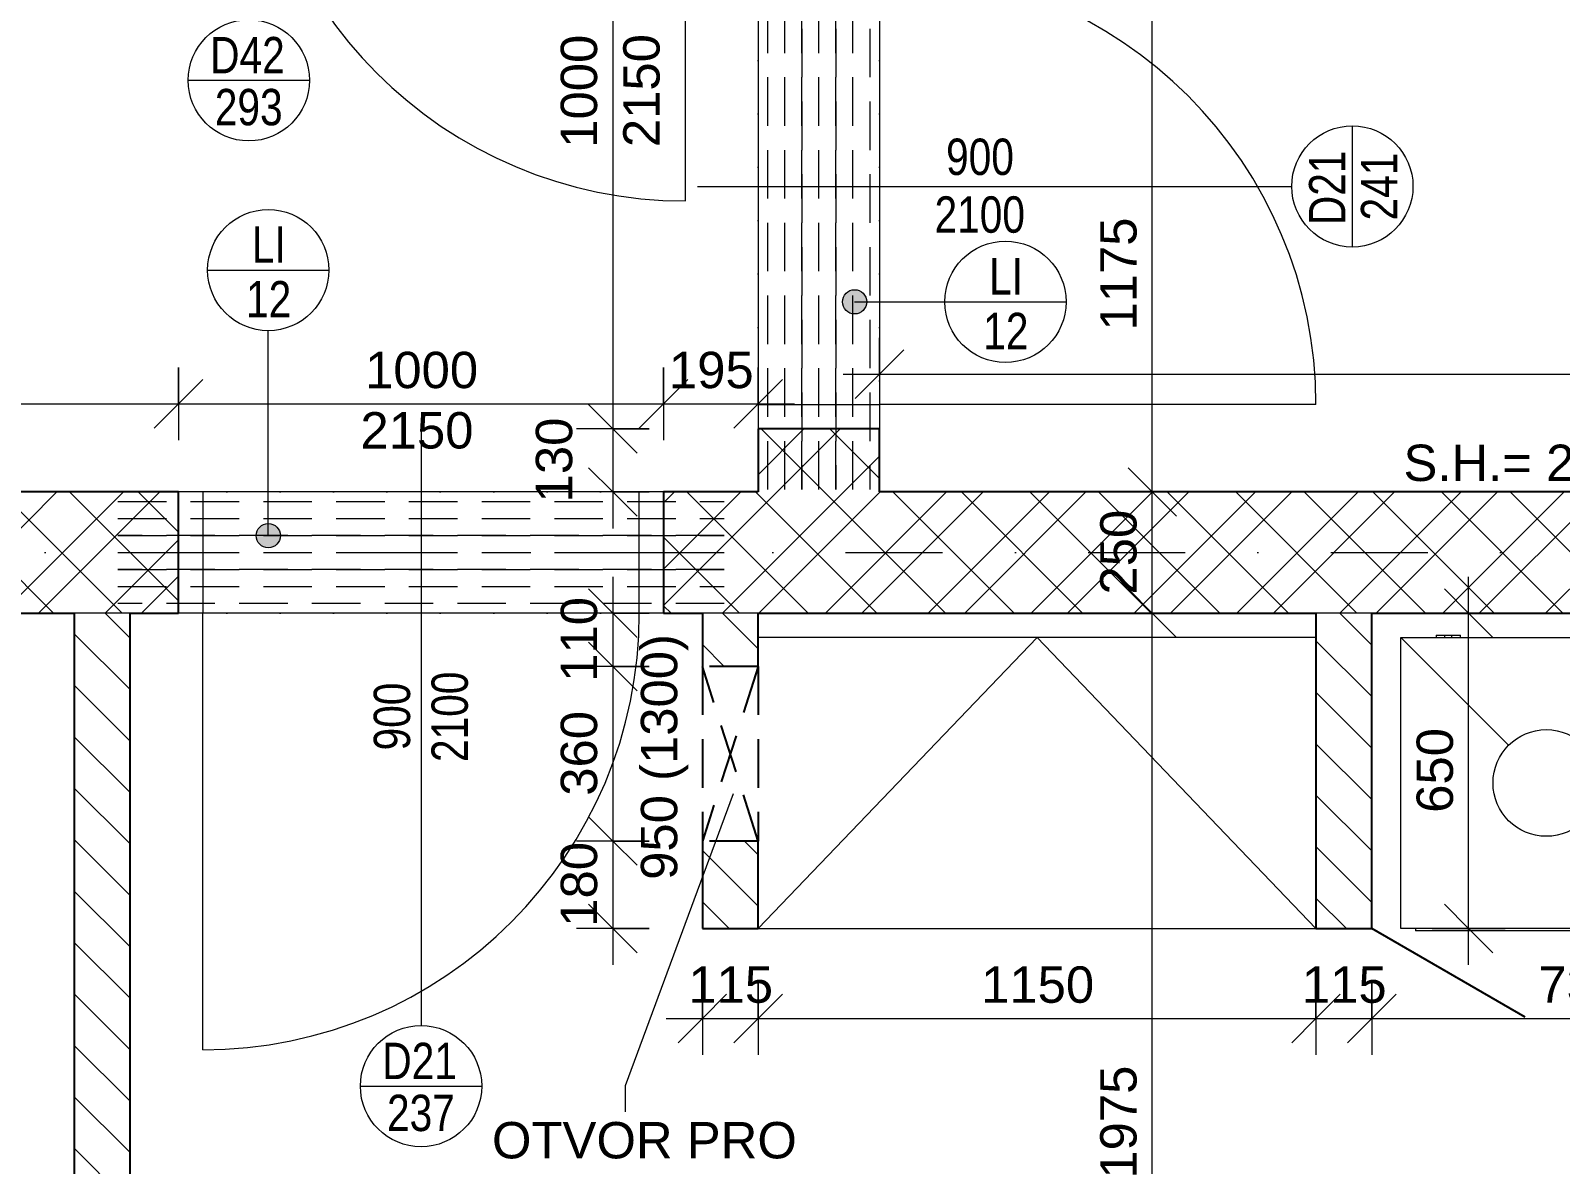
# Model space of a CAD drawing. Header units: millimetres. Extents: x -7705 to 38927, y -2985 to 72287.
# Drawn here: x 10718 to 13872, y 62768 to 65106 of the extents above; entities that cross this region are included whole.
import ezdxf

# ---------------------------------------------------------------- set-up
doc = ezdxf.new("R2010")
doc.units = ezdxf.units.MM
for name, pattern in [('HA_Dash_3mm-S1mm', [150, 100, -50]), ('HA_DashDot_10mm-S3mm', [500, 200, -150, 0, -150]), ('HA_DashDot_2_2mm-S0_6mm', [110, 50, -30, 0, -30])]:
    doc.linetypes.add(name, pattern=pattern)
for name, color, linetype, lineweight in [('A-____-____-DIMS', 9, 'Continuous', 5), ('A-____-____-DIMS-50', 9, 'Continuous', 5), ('A-____-____-IDEN', 9, 'Continuous', 9), ('A-DETL-____-OTLN', 9, 'Continuous', 25), ('A-DOOR-____-IDEN', 9, 'Continuous', 9), ('A-DOOR-____-MCUT', 9, 'HA_DashDot_2_2mm-S0_6mm', 9), ('A-DOOR-____-OTLN', 9, 'Continuous', 9), ('A-DOOR-FRAM-MCUT', 9, 'Continuous', 9), ('A-GENM-____-HDLN', 9, 'HA_Dash_3mm-S1mm', 9), ('A-GENM-____-IDEN', 9, 'Continuous', 9), ('A-GENM-____-MCUT', 9, 'Continuous', 25), ('A-GENM-____-OTLN', 9, 'Continuous', 9), ('A-WALL-____-MCUT', 9, 'Continuous', 25), ('A-WALL-____-PATT', 9, 'Continuous', 25), ('E-ELEC-FIXT-OTLN', 9, 'Continuous', 9), ('G-____-____-TEXT', 9, 'Continuous', 5), ('I-FURN-____-OTLN', 9, 'Continuous', 9), ('I-WALL-____-MCUT', 9, 'Continuous', 25), ('S-GRID-____-OTLN', 9, 'Continuous', 5)]:
    doc.layers.add(name, color=color, linetype=linetype, lineweight=lineweight)
doc.styles.add('Arial_1', font='arial.ttf', dxfattribs={"height": 75})
doc.styles.add('Arial_2', font='arial.ttf', dxfattribs={"width": 0.8, "height": 75})
doc.dimstyles.new('Inner_Dimensions', dxfattribs={"dimscale": 304.8, "dimtxt": 76.519455, "dimasz": 0.328084, "dimexe": 0.246063, "dimexo": 0.0625, "dimgap": 0.032808, "dimtad": 1, "dimdec": 0, "dimzin": 0, "dimdsep": 46, "dimtxsty": 'Arial_1', "dimblk1": 'OBLIQUE', "dimblk2": 'OBLIQUE', "dimsah": 1, "dimcen": 0.09, "dimdle": 0.246063, "dimazin": 0, "dimtfac": 1, "dimtdec": 4, "dimtix": 1, "dimtmove": 0, "dimatfit": 3, "dimfxl": 0.246063, "dimfxlon": 1, "dimtvp": 1, "dimtolj": 1, "dimtzin": 0, "dimlwd": 9, "dimlwe": 9, "dimarcsym": 2})
doc.dimstyles.new('Inner_Dimensions_1', dxfattribs={"dimscale": 304.8, "dimtxt": 76.519455, "dimasz": 0.328084, "dimexe": 0.246063, "dimexo": 0.0625, "dimgap": 0.032808, "dimtad": 1, "dimdec": 0, "dimzin": 0, "dimdsep": 46, "dimtxsty": 'Arial_1', "dimblk1": 'OBLIQUE', "dimblk2": 'OBLIQUE', "dimsah": 1, "dimcen": 0.09, "dimdle": 0.246063, "dimazin": 0, "dimtfac": 1, "dimtdec": 4, "dimtix": 1, "dimtmove": 2, "dimatfit": 3, "dimfxl": 0.246063, "dimfxlon": 1, "dimtvp": 1, "dimtolj": 1, "dimtzin": 0, "dimlwd": 9, "dimlwe": 9, "dimarcsym": 2})
pattern_1 = [(45, (0, 0), (-106.06602, 106.06602), []), (45, (75, 0), (-106.06602, 106.06602), []), (315, (0, 0), (70.71068, 70.71068), [])]
pattern_2 = [(135, (0, 0), (-53.03301, -53.03301), [])]

# ---------------------------------------------------------------- blocks, each defined once
blk = doc.blocks.new('HA_DR_Single_Swing_Solid - In_BJ_900x2100_Vstup-2000316-DPS_1NP-D')
at = {"layer": 'A-DOOR-____-MCUT'}
for p, q in [((-450, 125), (450, 125)), ((-450, -125), (450, -125))]:
    blk.add_line(p, q, dxfattribs=at)
at = {"layer": 'A-DOOR-____-OTLN', "lineweight": 5}
blk.add_line((450, 1025), (450, 125), dxfattribs=at)
at = {"layer": 'A-DOOR-____-OTLN'}
for p, q in [((-500, 125), (500, 125)), ((-500, -125), (500, -125))]:
    blk.add_line(p, q, dxfattribs=at)
at = {"layer": 'A-DOOR-____-OTLN', "lineweight": 5}
blk.add_arc((450, 125), 900, 90, 180, dxfattribs=at)
at = {"layer": 'A-DOOR-FRAM-MCUT'}
for p, q in [((-450, 125), (-450, -125)), ((450, -125), (450, 125))]:
    blk.add_line(p, q, dxfattribs=at)
blk = doc.blocks.new('R_bathroom_washing_machine - 600x600x900-V8-DPS_1NP-D')
at = {"layer": 'E-ELEC-FIXT-OTLN'}
for p, q in [((77.5, 3.4), (677.5, 3.4)), ((77.5, -596.6), (77.5, 3.4)), ((77.5, 3.4), (299.7, -218.9)), ((107.5, 8.4), (647.5, 8.4)), ((107.5, 8.4), (107.5, 3.4)), ((647.5, 3.4), (647.5, 8.4)), ((677.5, 3.4), (677.5, -596.6)), ((455.3, -374.4), (677.5, -596.6)), ((677.5, -596.6), (77.5, -596.6)), ((554.7, -596.6), (554.7, -601.6)), ((572.2, -596.6), (572.2, -601.6)), ((587.2, -601.6), (587.2, -596.6)), ((604.7, -601.6), (604.7, -596.6)), ((572.1, -601.6), (554.7, -601.6)), ((579.7, -601.6), (572.4, -601.6)), ((586.9, -601.6), (579.7, -601.6)), ((604.7, -601.6), (587.2, -601.6))]:
    blk.add_line(p, q, dxfattribs=at)
blk.add_circle((377.5, -296.6), 110, dxfattribs=at)
blk = doc.blocks.new('HA_DR_Double_Swing_Solid_wCasing - In_1800x2100_900-1806419-DPS_1NP-D')
at = {"layer": 'A-DOOR-____-MCUT'}
for p, q in [((-900, -7.5), (900, -7.5)), ((-900, -57.5), (900, -57.5))]:
    blk.add_line(p, q, dxfattribs=at)
at = {"layer": 'A-DOOR-____-OTLN', "lineweight": 5}
for p, q in [((-120.6, -507.5), (-899.9, -57.5)), ((900, -957.5), (900, -57.5))]:
    blk.add_line(p, q, dxfattribs=at)
for centre, start, end in [((-900, -57.5), 330, 360), ((900, -57.5), 180, 270)]:
    blk.add_arc(centre, 900, start, end, dxfattribs=at)
at = {"layer": 'A-DOOR-FRAM-MCUT'}
for p, q in [((-900, -7.5), (-950, -7.5)), ((-900, -57.5), (-900, -7.5)), ((950, -7.5), (900, -7.5)), ((900, -7.5), (900, -57.5))]:
    blk.add_line(p, q, dxfattribs=at)
blk = doc.blocks.new('TB_Porotherm KP7_1250mm - TB_Porotherm KP7_1250mm-1834965-DPS_1NP-D')
at = {"layer": 'A-GENM-____-HDLN'}
for p, q in [((-625, 35), (625, 35)), ((-625, 0), (625, 0)), ((625, -35), (-625, -35))]:
    blk.add_line(p, q, dxfattribs=at)
blk = doc.blocks.new('NAB_Šatní_skříň_ADNS - 600x2000xšířka-1877018-DPS_1NP-D')
at = {"layer": 'I-FURN-____-OTLN'}
for p, q in [((0, 600), (575, 0)), ((1149.9, 600), (0.1, 600)), ((575, 0), (1150, 600)), ((0, 0), (575, 0)), ((575.1, 0), (1150, 0))]:
    blk.add_line(p, q, dxfattribs=at)
blk = doc.blocks.new('HA_GM_Opening_Rectangle_WallBased - Default-1930727-DPS_1NP-D')
at = {"layer": 'A-GENM-____-MCUT', "linetype": 'HA_Dash_3mm-S1mm'}
for p, q in [((305, 57.5), (-55, -57.5)), ((-55, 57.5), (305, -57.5)), ((-55, 57.5), (-55, -57.5)), ((-55, 57.5), (305, 57.5)), ((305, 57.5), (305, -57.5)), ((-55, -57.5), (305, -57.5))]:
    blk.add_line(p, q, dxfattribs=at)
blk = doc.blocks.new('HA_TAG_Door_TypeMark_wDimensions - Scale50_Right with Bouble-921060-DPS_1NP-D')
at = {"layer": 'A-DOOR-____-IDEN'}
for p, q in [((0, 5), (0, -19.5)), ((-2.5, -22), (2.5, -22))]:
    blk.add_line(p, q, dxfattribs=at)
blk.add_circle((0, -22), 2.5, dxfattribs=at)
blk = doc.blocks.new('DIMBLOCK156-DPS_1NP-D')
at = {"layer": 'A-____-____-DIMS-50', "lineweight": 9}
for p, q in [((13030.7, 63904.9), (12980.7, 63954.9)), ((12955.7, 63904.9), (13105.7, 63904.9)), ((13030.7, 63904.9), (12955.7, 63904.9)), ((13030.7, 61929.9), (13030.7, 63904.9)), ((13030.7, 63904.9), (13080.7, 63854.9)), ((13030.7, 61929.9), (12980.7, 61979.9)), ((12955.7, 61929.9), (13105.7, 61929.9)), ((13030.7, 61929.9), (12955.7, 61929.9)), ((13030.7, 61929.9), (13080.7, 61879.9))]:
    blk.add_line(p, q, dxfattribs=at)
at = {"layer": 'A-____-____-DIMS-50', "color": 0, "lineweight": 9, "insert": (12923.3, 62739.1), "char_height": 75, "width": 276.883, "attachment_point": 1, "rotation": 90, "line_spacing_factor": 0.941778, "style": 'Arial_1'}
blk.add_mtext('1975', dxfattribs=at)
blk = doc.blocks.new('_Oblique')
at = {"color": 0, "linetype": 'ByBlock', "lineweight": -2}
blk.add_line((-0.5, -0.5), (0.5, 0.5), dxfattribs=at)
blk = doc.blocks.new('DIMBLOCK157-DPS_1NP-D')
at = {"layer": 'A-____-____-DIMS-50', "lineweight": 9}
for p, q in [((13030.7, 64154.9), (12980.7, 64204.9)), ((12955.7, 64154.9), (13105.7, 64154.9)), ((13030.7, 64154.9), (12955.7, 64154.9)), ((13030.7, 63904.9), (13030.7, 64154.9)), ((13030.7, 64154.9), (13080.7, 64104.9)), ((13030.7, 63904.9), (12980.7, 63954.9)), ((12955.7, 63904.9), (13105.7, 63904.9)), ((13030.7, 63904.9), (12955.7, 63904.9)), ((13030.7, 63904.9), (13080.7, 63854.9))]:
    blk.add_line(p, q, dxfattribs=at)
at = {"layer": 'A-____-____-DIMS-50', "color": 0, "lineweight": 9, "insert": (12923.3, 63943.4), "char_height": 75, "width": 207.662, "attachment_point": 1, "rotation": 90, "line_spacing_factor": 0.941778, "style": 'Arial_1'}
blk.add_mtext('250', dxfattribs=at)
blk = doc.blocks.new('DIMBLOCK158-DPS_1NP-D')
at = {"layer": 'A-____-____-DIMS-50', "lineweight": 9}
for p, q in [((13030.7, 65329.9), (12980.7, 65379.9)), ((12955.7, 65329.9), (13105.7, 65329.9)), ((13030.7, 65329.9), (12955.7, 65329.9)), ((13030.7, 64154.9), (13030.7, 65329.9)), ((13030.7, 65329.9), (13080.7, 65279.9)), ((13030.7, 64154.9), (12980.7, 64204.9)), ((12955.7, 64154.9), (13105.7, 64154.9)), ((13030.7, 64154.9), (12955.7, 64154.9)), ((13030.7, 64154.9), (13080.7, 64104.9))]:
    blk.add_line(p, q, dxfattribs=at)
at = {"layer": 'A-____-____-DIMS-50', "color": 0, "lineweight": 9, "insert": (12923.3, 64487.6), "char_height": 75, "width": 276.883, "attachment_point": 1, "rotation": 90, "line_spacing_factor": 0.941778, "style": 'Arial_1'}
blk.add_mtext('1175', dxfattribs=at)
blk = doc.blocks.new('DIMBLOCK169-DPS_1NP-D')
at = {"layer": 'A-____-____-DIMS-50', "lineweight": 9}
for p, q in [((12468.2, 64472.9), (12468.2, 64322.9)), ((12468.2, 64397.9), (12468.2, 64472.9)), ((16473.2, 64322.9), (16473.2, 64472.9)), ((12468.2, 64397.9), (12518.2, 64447.9)), ((16473.2, 64397.9), (16523.2, 64447.9)), ((12393.2, 64397.9), (16548.2, 64397.9)), ((12468.2, 64397.9), (12418.2, 64347.9)), ((16473.2, 64397.9), (16423.2, 64347.9)), ((16473.2, 64397.9), (16473.2, 64322.9))]:
    blk.add_line(p, q, dxfattribs=at)
at = {"layer": 'A-____-____-DIMS-50', "color": 0, "lineweight": 9, "insert": (14208.4, 64505.3), "char_height": 75, "width": 276.883, "attachment_point": 1, "line_spacing_factor": 0.941778, "style": 'Arial_1'}
blk.add_mtext('4005', dxfattribs=at)
blk = doc.blocks.new('DIMBLOCK182-DPS_1NP-D')
at = {"layer": 'A-____-____-DIMS-50', "lineweight": 9}
for p, q in [((5473.2, 64411.6), (5473.2, 64261.6)), ((5473.2, 64336.6), (5473.2, 64411.6)), ((11023.2, 64411.6), (11023.2, 64261.6)), ((11023.2, 64336.6), (11023.2, 64411.6)), ((5473.2, 64336.6), (5523.2, 64386.6)), ((11023.2, 64336.6), (11073.2, 64386.6)), ((5473.2, 64336.6), (5423.2, 64286.6)), ((5473.2, 64336.6), (11023.2, 64336.6)), ((11023.2, 64336.6), (10973.2, 64286.6))]:
    blk.add_line(p, q, dxfattribs=at)
at = {"layer": 'A-____-____-DIMS-50', "color": 0, "lineweight": 9, "insert": (8286.4, 64443.9), "char_height": 75, "width": 276.883, "attachment_point": 1, "line_spacing_factor": 0.941778, "style": 'Arial_1'}
blk.add_mtext('5550', dxfattribs=at)
blk = doc.blocks.new('DIMBLOCK183-DPS_1NP-D')
at = {"layer": 'A-____-____-DIMS-50', "lineweight": 9}
for p, q in [((11023.2, 64411.6), (11023.2, 64261.6)), ((11023.2, 64336.6), (11023.2, 64411.6)), ((12023.2, 64411.6), (12023.2, 64261.6)), ((12023.2, 64336.6), (12023.2, 64411.6)), ((11023.2, 64336.6), (11073.2, 64386.6)), ((12023.2, 64336.6), (12073.2, 64386.6)), ((11023.2, 64336.6), (10973.2, 64286.6)), ((11023.2, 64336.6), (12023.2, 64336.6)), ((12023.2, 64336.6), (11973.2, 64286.6))]:
    blk.add_line(p, q, dxfattribs=at)
at = {"layer": 'A-____-____-DIMS-50', "color": 0, "lineweight": 9, "insert": (11407.8, 64443.9), "char_height": 75, "width": 276.883, "attachment_point": 1, "line_spacing_factor": 0.941778, "style": 'Arial_1'}
blk.add_mtext('1000', dxfattribs=at)
blk = doc.blocks.new('DIMBLOCK184-DPS_1NP-D')
at = {"layer": 'A-____-____-DIMS-50', "lineweight": 9}
for p, q in [((12023.2, 64411.6), (12023.2, 64261.6)), ((12023.2, 64336.6), (12023.2, 64411.6)), ((12218.2, 64411.6), (12218.2, 64261.6)), ((12218.2, 64336.6), (12218.2, 64411.6)), ((12023.2, 64336.6), (12073.2, 64386.6)), ((12218.2, 64336.6), (12268.2, 64386.6)), ((12023.2, 64336.6), (11973.2, 64286.6)), ((12023.2, 64336.6), (12293.2, 64336.6)), ((12218.2, 64336.6), (12168.2, 64286.6))]:
    blk.add_line(p, q, dxfattribs=at)
at = {"layer": 'A-____-____-DIMS-50', "color": 0, "lineweight": 9, "insert": (12034.2, 64443.9), "char_height": 75, "width": 207.662, "attachment_point": 1, "line_spacing_factor": 0.941778, "style": 'Arial_1'}
blk.add_mtext('195', dxfattribs=at)
blk = doc.blocks.new('DIMBLOCK186-DPS_1NP-D')
at = {"layer": 'A-____-____-DIMS-50', "lineweight": 9}
for p, q in [((11918.6, 65284.9), (11868.6, 65334.9)), ((11993.6, 65284.9), (11843.6, 65284.9)), ((11918.6, 65284.9), (11918.6, 64284.9)), ((11918.6, 65284.9), (11968.6, 65234.9)), ((11918.6, 65284.9), (11993.6, 65284.9)), ((11918.6, 64284.9), (11868.6, 64334.9)), ((11993.6, 64284.9), (11843.6, 64284.9)), ((11918.6, 64284.9), (11968.6, 64234.9)), ((11918.6, 64284.9), (11993.6, 64284.9))]:
    blk.add_line(p, q, dxfattribs=at)
at = {"layer": 'A-____-____-DIMS-50', "color": 0, "lineweight": 9, "insert": (11811.2, 64864.6), "char_height": 75, "width": 276.883, "attachment_point": 1, "rotation": 90, "line_spacing_factor": 0.941778, "style": 'Arial_1'}
blk.add_mtext('1000', dxfattribs=at)
blk = doc.blocks.new('DIMBLOCK187-DPS_1NP-D')
at = {"layer": 'A-____-____-DIMS-50', "lineweight": 9}
for p, q in [((11918.6, 64284.9), (11868.6, 64334.9)), ((11993.6, 64284.9), (11843.6, 64284.9)), ((11918.6, 64284.9), (11918.6, 64079.9)), ((11918.6, 64284.9), (11968.6, 64234.9)), ((11918.6, 64284.9), (11993.6, 64284.9)), ((11918.6, 64154.9), (11868.6, 64204.9)), ((11993.6, 64154.9), (11843.6, 64154.9)), ((11918.6, 64154.9), (11968.6, 64104.9)), ((11918.6, 64154.9), (11993.6, 64154.9))]:
    blk.add_line(p, q, dxfattribs=at)
at = {"layer": 'A-____-____-DIMS-50', "color": 0, "lineweight": 9, "insert": (11759.8, 64133.4), "char_height": 75, "width": 207.662, "attachment_point": 1, "rotation": 90, "line_spacing_factor": 0.941778, "style": 'Arial_1'}
blk.add_mtext('130', dxfattribs=at)
blk = doc.blocks.new('DIMBLOCK206-DPS_1NP-D')
at = {"layer": 'A-____-____-DIMS-50', "lineweight": 9}
for p, q in [((12103.2, 63144.3), (12103.2, 62994.3)), ((12103.2, 63069.3), (12103.2, 63144.3)), ((12218.2, 63144.3), (12218.2, 62994.3)), ((12218.2, 63069.3), (12218.2, 63144.3)), ((12103.2, 63069.3), (12153.2, 63119.3)), ((12218.2, 63069.3), (12268.2, 63119.3)), ((12028.2, 63069.3), (12218.2, 63069.3)), ((12103.2, 63069.3), (12053.2, 63019.3)), ((12218.2, 63069.3), (12168.2, 63019.3))]:
    blk.add_line(p, q, dxfattribs=at)
at = {"layer": 'A-____-____-DIMS-50', "color": 0, "lineweight": 9, "insert": (12074.2, 63176.7), "char_height": 75, "width": 207.662, "attachment_point": 1, "line_spacing_factor": 0.941778, "style": 'Arial_1'}
blk.add_mtext('115', dxfattribs=at)
blk = doc.blocks.new('DIMBLOCK207-DPS_1NP-D')
at = {"layer": 'A-____-____-DIMS-50', "lineweight": 9}
for p, q in [((12218.2, 63144.3), (12218.2, 62994.3)), ((12218.2, 63069.3), (12218.2, 63144.3)), ((13368.2, 63144.3), (13368.2, 62994.3)), ((13368.2, 63069.3), (13368.2, 63144.3)), ((12218.2, 63069.3), (12268.2, 63119.3)), ((13368.2, 63069.3), (13418.2, 63119.3)), ((12218.2, 63069.3), (12168.2, 63019.3)), ((12218.2, 63069.3), (13368.2, 63069.3)), ((13368.2, 63069.3), (13318.2, 63019.3))]:
    blk.add_line(p, q, dxfattribs=at)
at = {"layer": 'A-____-____-DIMS-50', "color": 0, "lineweight": 9, "insert": (12677.8, 63176.7), "char_height": 75, "width": 276.883, "attachment_point": 1, "line_spacing_factor": 0.941778, "style": 'Arial_1'}
blk.add_mtext('1150', dxfattribs=at)
blk = doc.blocks.new('DIMBLOCK208-DPS_1NP-D')
at = {"layer": 'A-____-____-DIMS-50', "lineweight": 9}
for p, q in [((13368.2, 63144.3), (13368.2, 62994.3)), ((13368.2, 63069.3), (13368.2, 63144.3)), ((13483.2, 63144.3), (13483.2, 62994.3)), ((13483.2, 63069.3), (13483.2, 63144.3)), ((13368.2, 63069.3), (13418.2, 63119.3)), ((13483.2, 63069.3), (13533.2, 63119.3)), ((13368.2, 63069.3), (13318.2, 63019.3)), ((13368.2, 63069.3), (13483.2, 63069.3)), ((13483.2, 63069.3), (13433.2, 63019.3))]:
    blk.add_line(p, q, dxfattribs=at)
at = {"layer": 'A-____-____-DIMS-50', "color": 0, "lineweight": 9, "insert": (13339.2, 63176.7), "char_height": 75, "width": 207.662, "attachment_point": 1, "line_spacing_factor": 0.941778, "style": 'Arial_1'}
blk.add_mtext('115', dxfattribs=at)
blk = doc.blocks.new('DIMBLOCK209-DPS_1NP-D')
at = {"layer": 'A-____-____-DIMS-50', "lineweight": 9}
for p, q in [((13483.2, 63144.3), (13483.2, 62994.3)), ((13483.2, 63069.3), (13483.2, 63144.3)), ((14213.2, 63144.3), (14213.2, 62994.3)), ((14213.2, 63069.3), (14213.2, 63144.3)), ((13483.2, 63069.3), (13533.2, 63119.3)), ((14213.2, 63069.3), (14263.2, 63119.3)), ((13483.2, 63069.3), (13433.2, 63019.3)), ((13483.2, 63069.3), (14288.2, 63069.3)), ((14213.2, 63069.3), (14163.2, 63019.3))]:
    blk.add_line(p, q, dxfattribs=at)
at = {"layer": 'A-____-____-DIMS-50', "color": 0, "lineweight": 9, "insert": (13826.7, 63176.7), "char_height": 75, "width": 207.662, "attachment_point": 1, "line_spacing_factor": 0.941778, "style": 'Arial_1'}
blk.add_mtext('730', dxfattribs=at)
blk = doc.blocks.new('DIMBLOCK210-DPS_1NP-D')
at = {"layer": 'A-____-____-DIMS-50', "lineweight": 9}
for p, q in [((13683, 63179.9), (13683, 63979.9)), ((13683, 63904.9), (13633, 63954.9)), ((13608, 63904.9), (13758, 63904.9)), ((13683, 63904.9), (13608, 63904.9)), ((13683, 63904.9), (13733, 63854.9)), ((13683, 63254.9), (13633, 63304.9)), ((13608, 63254.9), (13758, 63254.9)), ((13683, 63254.9), (13608, 63254.9)), ((13683, 63254.9), (13733, 63204.9))]:
    blk.add_line(p, q, dxfattribs=at)
at = {"layer": 'A-____-____-DIMS-50', "color": 0, "lineweight": 9, "insert": (13575.6, 63493.4), "char_height": 75, "width": 207.662, "attachment_point": 1, "rotation": 90, "line_spacing_factor": 0.941778, "style": 'Arial_1'}
blk.add_mtext('650', dxfattribs=at)
blk = doc.blocks.new('DIMBLOCK228-DPS_1NP-D')
at = {"layer": 'A-____-____-DIMS-50', "lineweight": 9}
for p, q in [((11918.6, 63979.9), (11918.6, 63795.2)), ((11918.6, 63904.9), (11868.6, 63954.9)), ((11993.6, 63904.9), (11843.6, 63904.9)), ((11918.6, 63904.9), (11968.6, 63854.9)), ((11918.6, 63904.9), (11993.6, 63904.9)), ((11918.6, 63795.2), (11868.6, 63845.2)), ((11993.6, 63795.2), (11843.6, 63795.2)), ((11918.6, 63795.2), (11968.6, 63745.2)), ((11918.6, 63795.2), (11993.6, 63795.2))]:
    blk.add_line(p, q, dxfattribs=at)
at = {"layer": 'A-____-____-DIMS-50', "color": 0, "lineweight": 9, "insert": (11811.2, 63763.5), "char_height": 75, "width": 207.662, "attachment_point": 1, "rotation": 90, "line_spacing_factor": 0.941778, "style": 'Arial_1'}
blk.add_mtext('110', dxfattribs=at)
blk = doc.blocks.new('DIMBLOCK229-DPS_1NP-D')
at = {"layer": 'A-____-____-DIMS-50', "lineweight": 9}
for p, q in [((11918.6, 63795.2), (11868.6, 63845.2)), ((11993.6, 63795.2), (11843.6, 63795.2)), ((11918.6, 63795.2), (11918.6, 63435.2)), ((11918.6, 63795.2), (11968.6, 63745.2)), ((11918.6, 63795.2), (11993.6, 63795.2)), ((11918.6, 63435.2), (11868.6, 63485.2)), ((11993.6, 63435.2), (11843.6, 63435.2)), ((11918.6, 63435.2), (11968.6, 63385.2)), ((11918.6, 63435.2), (11993.6, 63435.2))]:
    blk.add_line(p, q, dxfattribs=at)
at = {"layer": 'A-____-____-DIMS-50', "color": 0, "lineweight": 9, "insert": (11811.2, 63528.6), "char_height": 75, "width": 207.662, "attachment_point": 1, "rotation": 90, "line_spacing_factor": 0.941778, "style": 'Arial_1'}
blk.add_mtext('360', dxfattribs=at)
blk = doc.blocks.new('DIMBLOCK230-DPS_1NP-D')
at = {"layer": 'A-____-____-DIMS-50', "lineweight": 9}
for p, q in [((11918.6, 63435.2), (11868.6, 63485.2)), ((11993.6, 63435.2), (11843.6, 63435.2)), ((11918.6, 63435.2), (11918.6, 63179.9)), ((11918.6, 63435.2), (11968.6, 63385.2)), ((11918.6, 63435.2), (11993.6, 63435.2)), ((11918.6, 63254.9), (11868.6, 63304.9)), ((11993.6, 63254.9), (11843.6, 63254.9)), ((11918.6, 63254.9), (11968.6, 63204.9)), ((11918.6, 63254.9), (11993.6, 63254.9))]:
    blk.add_line(p, q, dxfattribs=at)
at = {"layer": 'A-____-____-DIMS-50', "color": 0, "lineweight": 9, "insert": (11811.2, 63258.5), "char_height": 75, "width": 207.662, "attachment_point": 1, "rotation": 90, "line_spacing_factor": 0.941778, "style": 'Arial_1'}
blk.add_mtext('180', dxfattribs=at)
blk = doc.blocks.new('HA_TAG_GM_Products - Generic-588599-DPS_1NP-D')
at = {"layer": 'A-GENM-____-IDEN'}
blk.add_line((-2.5, 0), (2.5, 0), dxfattribs=at)
blk.add_circle((0, 0), 2.5, dxfattribs=at)

msp = doc.modelspace()

# ---------------------------------------------------------------- hatches: boundary and pattern name
at = {"layer": 'A-GENM-____-IDEN'}
h = msp.add_hatch(color=256, dxfattribs=at)
edge = h.paths.add_edge_path()
edge.add_arc((12417, 64546.9), 25, 0, 360)
h = msp.add_hatch(color=256, dxfattribs=at)
edge = h.paths.add_edge_path()
edge.add_arc((11208.2, 64064.9), 25, 0, 360)
at = {"layer": 'A-WALL-____-PATT', "lineweight": 5}
h = msp.add_hatch(dxfattribs=at)
h.set_pattern_fill('FP_2', color=256, style=0, pattern_type=2)
h.set_pattern_definition(pattern_1)
h.paths.add_polyline_path([(12468.2, 64154.9), (12468.2, 64284.9), (12218.2, 64284.9), (12218.2, 64154.9)])
h.paths.add_polyline_path([(12218.2, 65284.9), (12468.2, 65284.9), (12468.2, 68729.9), (12218.2, 68729.9), (12218.2, 65654.9)])
h = msp.add_hatch(dxfattribs=at)
h.set_pattern_fill('FP_2', color=256, style=0, pattern_type=2)
h.set_pattern_definition(pattern_1)
h.paths.add_polyline_path([(2283.2, 63904.9), (4473.2, 63904.9), (4473.2, 64154.9), (273.2, 64154.9), (273.2, 63904.9), (2168.2, 63904.9)])
h.paths.add_polyline_path([(5473.2, 63904.9), (11023.2, 63904.9), (11023.2, 64154.9), (5473.2, 64154.9)])
h.paths.add_polyline_path([(13368.2, 63904.9), (16473.2, 63904.9), (16473.2, 64154.9), (12023.2, 64154.9), (12023.2, 63904.9), (13154, 63904.9)])
h = msp.add_hatch(dxfattribs=at)
h.set_pattern_fill('FP_3', color=256, style=0, pattern_type=2)
h.set_pattern_definition(pattern_2)
h.paths.add_polyline_path([(10923.2, 61814.9), (10923.2, 63904.9), (10808.2, 63904.9), (10808.2, 61814.9)])
h = msp.add_hatch(dxfattribs=at)
h.set_pattern_fill('FP_3', color=256, style=0, pattern_type=2)
h.set_pattern_definition(pattern_2)
h.paths.add_polyline_path([(12103.2, 63254.9), (12218.2, 63254.9), (12218.2, 63435.2), (12103.2, 63435.2)])
h.paths.add_polyline_path([(12218.2, 63795.2), (12218.2, 63904.9), (12103.2, 63904.9), (12103.2, 63795.2), (12205.8, 63795.2)])
h = msp.add_hatch(dxfattribs=at)
h.set_pattern_fill('FP_3', color=256, style=0, pattern_type=2)
h.set_pattern_definition(pattern_2)
h.paths.add_polyline_path([(13483.2, 63254.9), (13483.2, 63904.9), (13368.2, 63904.9), (13368.2, 63254.9)])

# ---------------------------------------------------------------- linework, layer by layer
at = {"layer": 'A-____-____-IDEN'}
for p, q in [((12166.4, 63532.5), (11943.8, 62930.2)), ((11943.8, 62930.2), (11943.8, 62876.8))]:
    msp.add_line(p, q, dxfattribs=at)
at = {"layer": 'A-DETL-____-OTLN'}
msp.add_line((13799.3, 63072.4), (13483.2, 63254.9), dxfattribs=at)
at = {"layer": 'A-GENM-____-IDEN'}
for p, q in [((12417, 64546.9), (12603, 64546.9)), ((11208.2, 64064.9), (11208.2, 64487.4))]:
    msp.add_line(p, q, dxfattribs=at)
for centre in [(12417, 64546.9), (11208.2, 64064.9)]:
    msp.add_circle(centre, 25, dxfattribs=at)
at = {"layer": 'A-WALL-____-MCUT', "lineweight": 9}
for p, q in [((10923.2, 63904.9), (10808.2, 63904.9)), ((12218.2, 63904.9), (12103.2, 63904.9)), ((13483.2, 63904.9), (13368.2, 63904.9))]:
    msp.add_line(p, q, dxfattribs=at)
at = {"layer": 'I-WALL-____-MCUT'}
for p, q in [((12218.2, 64284.9), (12218.2, 64154.9)), ((12468.2, 64284.9), (12218.2, 64284.9)), ((12468.2, 64154.9), (12468.2, 64284.9)), ((11023.2, 64154.9), (5473.2, 64154.9)), ((11023.2, 63904.9), (11023.2, 64154.9)), ((12218.2, 64154.9), (12023.2, 64154.9)), ((12023.2, 64154.9), (12023.2, 63904.9)), ((16473.2, 64154.9), (12468.2, 64154.9)), ((9088.4, 63904.9), (10808.2, 63904.9)), ((10808.2, 63904.9), (10808.2, 61814.9)), ((10923.2, 63904.9), (11023.2, 63904.9)), ((10923.2, 61929.9), (10923.2, 63904.9)), ((12023.2, 63904.9), (12103.2, 63904.9)), ((12103.2, 63904.9), (12103.2, 63795.2)), ((12218.2, 63904.9), (13368.2, 63904.9)), ((12218.2, 63795.2), (12218.2, 63904.9)), ((13368.2, 63904.9), (13368.2, 63255)), ((13483.2, 63904.9), (14213.2, 63904.9)), ((13483.2, 63254.9), (13483.2, 63904.9)), ((12103.2, 63435.2), (12103.2, 63254.9)), ((12218.2, 63255), (12218.2, 63435.2)), ((12103.2, 63254.9), (12218.2, 63254.9)), ((13368.2, 63254.9), (13483.2, 63254.9))]:
    msp.add_line(p, q, dxfattribs=at)
at = {"layer": 'S-GRID-____-OTLN', "linetype": 'HA_DashDot_10mm-S3mm', "lineweight": 9}
msp.add_line((-6105.2, 64029.9), (22085.9, 64029.9), dxfattribs=at)

# ---------------------------------------------------------------- block references
at = {"layer": 'A-DOOR-____-IDEN', "xscale": 49.99999999999998, "yscale": 49.99999999999998, "zscale": 49.99999999999998}
for p in [(11168.2, 66103.6), (11523.2, 64029.9)]:
    msp.add_blockref('HA_TAG_Door_TypeMark_wDimensions - Scale50_Right with Bouble-921060-DPS_1NP-D', p, dxfattribs=at)
at = {"layer": 'A-DOOR-____-IDEN', "xscale": 49.99999999999998, "yscale": 49.99999999999998, "zscale": 49.99999999999998, "rotation": 89.99999999999991}
msp.add_blockref('HA_TAG_Door_TypeMark_wDimensions - Scale50_Right with Bouble-921060-DPS_1NP-D', (12343.2, 64784.9), dxfattribs=at)
at = {"layer": 'A-DOOR-____-OTLN'}
msp.add_blockref('HA_DR_Double_Swing_Solid_wCasing - In_1800x2100_900-1806419-DPS_1NP-D', (11168.2, 65712.4), dxfattribs=at)
for p, rotation in [((12343.2, 64784.9), 270), ((11523.2, 64029.9), 180)]:
    msp.add_blockref('HA_DR_Single_Swing_Solid - In_BJ_900x2100_Vstup-2000316-DPS_1NP-D', p, dxfattribs=dict(at, rotation=rotation))
at = {"layer": 'A-GENM-____-IDEN', "xscale": 49.99999999999998, "yscale": 49.99999999999998, "zscale": 49.99999999999998}
for p in [(11208.2, 64612.4), (12728, 64546.9)]:
    msp.add_blockref('HA_TAG_GM_Products - Generic-588599-DPS_1NP-D', p, dxfattribs=at)
at = {"layer": 'A-GENM-____-OTLN'}
for name, p, rotation in [('TB_Porotherm KP7_1250mm - TB_Porotherm KP7_1250mm-1834965-DPS_1NP-D', (12273.2, 64784.9), 90.00000000000017), ('TB_Porotherm KP7_1250mm - TB_Porotherm KP7_1250mm-1834965-DPS_1NP-D', (12343.2, 64784.9), 90.00000000000017), ('TB_Porotherm KP7_1250mm - TB_Porotherm KP7_1250mm-1834965-DPS_1NP-D', (12413.2, 64784.9), 90.00000000000017), ('HA_GM_Opening_Rectangle_WallBased - Default-1930727-DPS_1NP-D', (12160.7, 63740.2), 270.0000000000001)]:
    msp.add_blockref(name, p, dxfattribs=dict(at, rotation=rotation))
for p in [(11523.2, 64099.9), (11523.2, 64029.9), (11523.2, 63959.9)]:
    msp.add_blockref('TB_Porotherm KP7_1250mm - TB_Porotherm KP7_1250mm-1834965-DPS_1NP-D', p, dxfattribs=at)
at = {"layer": 'E-ELEC-FIXT-OTLN', "rotation": 180}
msp.add_blockref('R_bathroom_washing_machine - 600x600x900-V8-DPS_1NP-D', (14220.7, 63258.3), dxfattribs=at)
at = {"layer": 'I-FURN-____-OTLN', "rotation": 180}
msp.add_blockref('NAB_Šatní_skříň_ADNS - 600x2000xšířka-1877018-DPS_1NP-D', (13368.2, 63854.9), dxfattribs=at)

# ---------------------------------------------------------------- texts
at = {"layer": 'A-____-____-IDEN', "lineweight": 5, "insert": (11669.4, 62855.9), "char_height": 75, "width": 765.612, "attachment_point": 1, "style": 'Arial_1'}
msp.add_mtext('OTVOR PRO', dxfattribs=at)
at = {"layer": 'A-DOOR-____-IDEN', "lineweight": 5, "char_height": 75, "attachment_point": 1}
for s, insert, width, style in [('D42', (11088.4, 65093), 189.198, 'Arial_2'), ('293', (11098, 64985.9), 173.164, 'Arial_2'), ('900', (12605.6, 64883.5), 173.164, 'Arial_2'), ('2100', (12581.8, 64764.4), 230.886, 'Arial_2'), ('2150', (11398.2, 64319.5), 288.607, 'Arial_1'), ('D21', (11443.4, 63019.3), 189.198, 'Arial_2'), ('237', (11453, 62912.2), 173.164, 'Arial_2')]:
    msp.add_mtext(s, dxfattribs=dict(at, insert=insert, width=width, style=style))
at = {"layer": 'A-DOOR-____-IDEN', "lineweight": 5, "char_height": 75, "attachment_point": 1, "rotation": 90}
for s, insert, width, style in [('2150', (11940, 64865.9), 288.607, 'Arial_1'), ('D21', (13353.8, 64705.1), 189.198, 'Arial_2'), ('241', (13460.9, 64714.7), 173.164, 'Arial_2'), ('2100', (11544.7, 63598.1), 230.886, 'Arial_2'), ('900', (11425.6, 63622), 173.164, 'Arial_2')]:
    msp.add_mtext(s, dxfattribs=dict(at, insert=insert, width=width, style=style))
at = {"layer": 'A-GENM-____-IDEN', "lineweight": 5, "char_height": 75, "attachment_point": 1, "style": 'Arial_2'}
for s, insert, width in [('LI', (11174.4, 64702.5), 86.582), ('LI', (12694.2, 64637), 86.582), ('12', (11162.4, 64589.8), 115.443), ('12', (12682.2, 64524.3), 115.443)]:
    msp.add_mtext(s, dxfattribs=dict(at, insert=insert, width=width))
at = {"layer": 'A-GENM-____-IDEN', "lineweight": 5, "insert": (11976.4, 63355.2), "char_height": 75, "width": 629.325, "attachment_point": 1, "rotation": 90, "style": 'Arial_1'}
msp.add_mtext('950 (1300)', dxfattribs=at)
at = {"layer": 'G-____-____-TEXT', "color": 7, "lineweight": 9, "insert": (13548.6, 64252.5), "char_height": 75, "width": 685.443, "attachment_point": 1, "style": 'Arial_1'}
msp.add_mtext('S.H.= 2,0 m', dxfattribs=at)

# ---------------------------------------------------------------- dimensions: what is measured, and where the dimension line sits
at = {"layer": 'A-____-____-DIMS', "lineweight": 9}
for base, p1, p2, override, picture, middle in [((13030.7, 65329.9), (12955.7, 64154.9), (12955.7, 65329.9), {"dimpost": '<>', "dimfxl": 1174.999999}, 'DIMBLOCK158-DPS_1NP-D', (12973.3, 64626)), ((11918.6, 64284.9), (11993.6, 65284.9), (11993.6, 64284.9), {"dimpost": '<>', "dimfxl": 1000}, 'DIMBLOCK186-DPS_1NP-D', (11861.2, 65003.1)), ((11918.6, 64154.9), (11993.6, 64284.9), (11993.6, 64154.9), {"dimpost": '<>', "dimfxl": 130}, 'DIMBLOCK187-DPS_1NP-D', (11809.8, 64237.2)), ((13030.7, 63904.9), (12955.7, 61929.9), (12955.7, 63904.9), {"dimpost": '<>', "dimfxl": 1975}, 'DIMBLOCK156-DPS_1NP-D', (12973.3, 62877.5))]:
    dim = msp.add_linear_dim(base=base, p1=p1, p2=p2, angle=90, dimstyle='Inner_Dimensions_1', override=override, dxfattribs=at)
    dim.commit()
    dim.dimension.update_dxf_attribs({"geometry": picture, "text_midpoint": middle, "dimtype": 160, "text_rotation": 90})
for base, p1, p2, override, picture, middle in [((16473.2, 64397.9), (12468.2, 64472.9), (16473.2, 64322.9), {"dimpost": '<>', "dimfxl": 4007.808004}, 'DIMBLOCK169-DPS_1NP-D', (14346.8, 64455.3)), ((11023.2, 64336.6), (5473.2, 64411.6), (11023.2, 64411.6), {"dimpost": '<>', "dimfxl": 5550}, 'DIMBLOCK182-DPS_1NP-D', (8424.8, 64393.9)), ((14213.2, 63069.3), (13483.2, 63144.3), (14213.2, 63144.3), {"dimpost": '<>', "dimfxl": 730}, 'DIMBLOCK209-DPS_1NP-D', (13930.5, 63126.7))]:
    dim = msp.add_linear_dim(base=base, p1=p1, p2=p2, dimstyle='Inner_Dimensions_1', override=override, dxfattribs=at)
    dim.commit()
    dim.dimension.update_dxf_attribs({"geometry": picture, "text_midpoint": middle, "dimtype": 160})
for base, p1, p2, override, picture, middle in [((12023.2, 64336.6), (11023.2, 64411.6), (12023.2, 64411.6), {"dimpost": '<>', "dimfxl": 1000}, 'DIMBLOCK183-DPS_1NP-D', (11523.2, 64384.9)), ((12218.2, 64336.6), (12023.2, 64411.6), (12218.2, 64411.6), {"dimpost": '<>', "dimfxl": 195}, 'DIMBLOCK184-DPS_1NP-D', (12120.7, 64384.9)), ((12218.2, 63069.3), (12103.2, 63144.3), (12218.2, 63144.3), {"dimpost": '<>', "dimfxl": 115}, 'DIMBLOCK206-DPS_1NP-D', (12160.7, 63117.6)), ((13368.2, 63069.3), (12218.2, 63144.3), (13368.2, 63144.3), {"dimpost": '<>', "dimfxl": 1150}, 'DIMBLOCK207-DPS_1NP-D', (12793.2, 63117.6)), ((13483.2, 63069.3), (13368.2, 63144.3), (13483.2, 63144.3), {"dimpost": '<>', "dimfxl": 115}, 'DIMBLOCK208-DPS_1NP-D', (13425.7, 63117.6))]:
    dim = msp.add_linear_dim(base=base, p1=p1, p2=p2, dimstyle='Inner_Dimensions', override=override, dxfattribs=at)
    dim.commit()
    dim.dimension.update_dxf_attribs({"geometry": picture, "text_midpoint": middle})
for base, p1, p2, override, picture, middle in [((13030.7, 64154.9), (12955.7, 63904.9), (12955.7, 64154.9), {"dimpost": '<>', "dimfxl": 250}, 'DIMBLOCK157-DPS_1NP-D', (12982.4, 64029.9)), ((11918.6, 63795.2), (11993.6, 63904.9), (11993.6, 63795.2), {"dimpost": '<>', "dimfxl": 109.729718}, 'DIMBLOCK228-DPS_1NP-D', (11870.3, 63850)), ((13683, 63904.9), (13608, 63254.9), (13608, 63904.9), {"dimpost": '<>', "dimfxl": 650}, 'DIMBLOCK210-DPS_1NP-D', (13634.7, 63579.9)), ((11918.6, 63435.2), (11993.6, 63795.2), (11993.6, 63435.2), {"dimpost": '<>', "dimfxl": 360}, 'DIMBLOCK229-DPS_1NP-D', (11870.3, 63615.2)), ((11918.6, 63254.9), (11993.6, 63435.2), (11993.6, 63254.9), {"dimpost": '<>', "dimfxl": 180.270282}, 'DIMBLOCK230-DPS_1NP-D', (11870.3, 63345))]:
    dim = msp.add_linear_dim(base=base, p1=p1, p2=p2, angle=90, dimstyle='Inner_Dimensions', override=override, dxfattribs=at)
    dim.commit()
    dim.dimension.update_dxf_attribs({"geometry": picture, "text_midpoint": middle})

doc.saveas('drawing.dxf')
